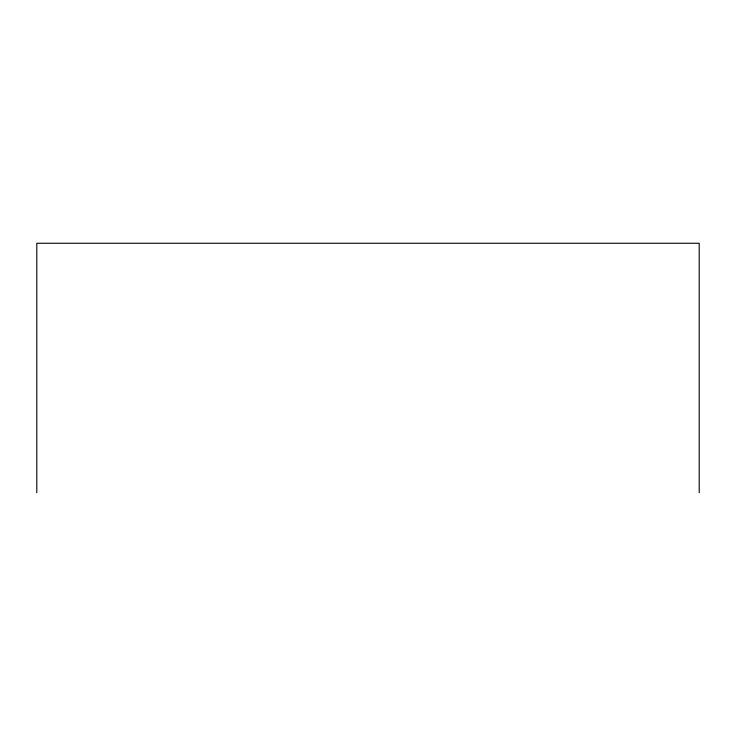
<?xml version="1.0" encoding="UTF-8"?>
<svg xmlns="http://www.w3.org/2000/svg" width="736" height="736" viewBox="0 0 736 736"><rect width="100%" height="100%" fill="white"/><g stroke="black" fill="none" stroke-linecap="round" stroke-linejoin="round"><path stroke-width="1.1" d="M699.2 492.743L699.2 243.257L36.8 243.257L36.8 492.743"/></g></svg>
